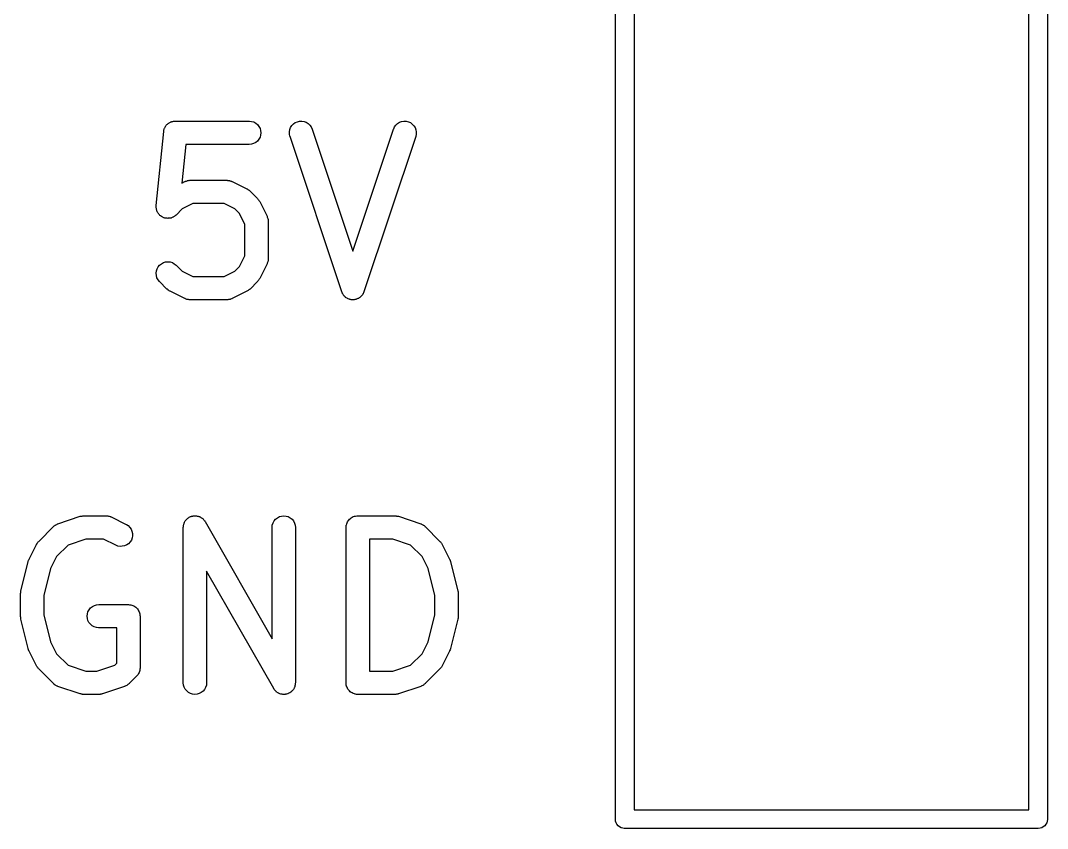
# Model space of a CAD drawing. Extents: x 96 to 150, y -148 to -38.
# Drawn here: x 134.99 to 141.6, y -112.9 to -107.7 of the extents above; entities that cross this region are included whole.
import ezdxf

# ---------------------------------------------------------------- set-up
doc = ezdxf.new("R2010")
doc.units = 0
doc.header["$MEASUREMENT"] = 0
doc.layers.add('BLACK', color=7, linetype='CONTINUOUS')

msp = doc.modelspace()

# ---------------------------------------------------------------- linework, layer by layer
at = {"layer": 'BLACK', "linetype": 'CONTINUOUS'}
for p, q in [((138.818, -112.833), (138.818, -105.159)), ((141.598, -105.159), (141.598, -112.833)), ((138.938, -105.216), (138.938, -112.776)), ((141.478, -112.776), (141.478, -105.216)), ((135.926, -108.373), (135.928, -108.37)), ((135.928, -108.37), (135.93, -108.368)), ((135.93, -108.368), (135.932, -108.365)), ((135.932, -108.365), (135.936, -108.363)), ((135.936, -108.363), (135.938, -108.36)), ((135.938, -108.36), (135.941, -108.358)), ((135.941, -108.358), (135.944, -108.356)), ((135.944, -108.356), (135.947, -108.354)), ((135.947, -108.354), (135.951, -108.352)), ((135.951, -108.352), (135.954, -108.351)), ((135.954, -108.351), (135.957, -108.349)), ((135.957, -108.349), (135.961, -108.348)), ((135.961, -108.348), (135.964, -108.346)), ((135.964, -108.346), (135.968, -108.346)), ((135.968, -108.346), (135.971, -108.345)), ((135.971, -108.345), (135.975, -108.344)), ((135.975, -108.344), (135.979, -108.344)), ((135.979, -108.344), (135.982, -108.344)), ((135.982, -108.344), (135.985, -108.343)), ((135.985, -108.343), (136.462, -108.343)), ((136.462, -108.343), (136.463, -108.343)), ((136.463, -108.343), (136.477, -108.345)), ((136.477, -108.345), (136.491, -108.349)), ((136.491, -108.349), (136.504, -108.356)), ((136.504, -108.356), (136.515, -108.366)), ((136.515, -108.366), (136.524, -108.377)), ((136.736, -108.372), (136.746, -108.361)), ((136.746, -108.361), (136.758, -108.353)), ((136.758, -108.353), (136.772, -108.347)), ((136.772, -108.347), (136.786, -108.344)), ((136.786, -108.344), (136.801, -108.344)), ((136.801, -108.344), (136.815, -108.346)), ((136.815, -108.346), (136.829, -108.351)), ((136.829, -108.351), (136.841, -108.359)), ((136.841, -108.359), (136.852, -108.369)), ((136.852, -108.369), (136.86, -108.381)), ((137.397, -108.38), (137.405, -108.369)), ((137.405, -108.369), (137.416, -108.359)), ((137.416, -108.359), (137.429, -108.351)), ((137.429, -108.351), (137.442, -108.346)), ((137.442, -108.346), (137.457, -108.344)), ((137.457, -108.344), (137.471, -108.344)), ((137.471, -108.344), (137.486, -108.347)), ((137.486, -108.347), (137.499, -108.353)), ((137.499, -108.353), (137.511, -108.362)), ((137.511, -108.362), (137.521, -108.373)), ((135.863, -108.887), (135.911, -108.411)), ((135.911, -108.41), (135.912, -108.407)), ((135.911, -108.411), (135.911, -108.41)), ((135.912, -108.403), (135.913, -108.399)), ((135.912, -108.407), (135.912, -108.403)), ((135.913, -108.399), (135.914, -108.396)), ((135.914, -108.396), (135.915, -108.393)), ((135.915, -108.393), (135.916, -108.389)), ((135.916, -108.389), (135.918, -108.386)), ((135.918, -108.386), (135.92, -108.382)), ((135.92, -108.382), (135.922, -108.379)), ((135.922, -108.379), (135.923, -108.376)), ((135.923, -108.376), (135.926, -108.373)), ((136.524, -108.377), (136.531, -108.39)), ((136.531, -108.39), (136.535, -108.404)), ((136.535, -108.433), (136.531, -108.447)), ((136.535, -108.404), (136.537, -108.419)), ((136.537, -108.419), (136.535, -108.433)), ((136.72, -108.412), (136.723, -108.398)), ((136.72, -108.427), (136.72, -108.412)), ((136.723, -108.441), (136.72, -108.427)), ((136.723, -108.398), (136.728, -108.384)), ((136.728, -108.384), (136.736, -108.372)), ((136.86, -108.381), (136.866, -108.395)), ((136.866, -108.395), (137.128, -109.181)), ((137.128, -109.181), (137.39, -108.395)), ((137.39, -108.395), (137.391, -108.394)), ((137.391, -108.394), (137.397, -108.38)), ((137.521, -108.373), (137.529, -108.385)), ((137.529, -108.385), (137.534, -108.399)), ((137.536, -108.428), (137.533, -108.442)), ((137.534, -108.399), (137.536, -108.413)), ((137.536, -108.413), (137.536, -108.428)), ((136.053, -108.493), (136.028, -108.742)), ((136.462, -108.493), (136.053, -108.493)), ((136.476, -108.492), (136.462, -108.493)), ((136.49, -108.488), (136.476, -108.492)), ((136.503, -108.481), (136.49, -108.488)), ((136.514, -108.472), (136.503, -108.481)), ((136.524, -108.46), (136.514, -108.472)), ((136.531, -108.447), (136.524, -108.46)), ((136.724, -108.442), (136.723, -108.441)), ((137.057, -109.442), (136.724, -108.442)), ((137.533, -108.442), (137.199, -109.442)), ((136.028, -108.742), (136.047, -108.732)), ((136.047, -108.732), (136.048, -108.732)), ((136.048, -108.732), (136.05, -108.731)), ((136.05, -108.731), (136.052, -108.73)), ((136.052, -108.73), (136.057, -108.729)), ((136.057, -108.729), (136.062, -108.727)), ((136.062, -108.727), (136.064, -108.726)), ((136.064, -108.726), (136.066, -108.726)), ((136.066, -108.726), (136.071, -108.725)), ((136.071, -108.725), (136.076, -108.724)), ((136.076, -108.724), (136.078, -108.725)), ((136.078, -108.725), (136.081, -108.724)), ((136.081, -108.724), (136.319, -108.724)), ((136.319, -108.724), (136.32, -108.724)), ((136.32, -108.724), (136.322, -108.725)), ((136.322, -108.725), (136.324, -108.725)), ((136.324, -108.725), (136.329, -108.725)), ((136.329, -108.725), (136.334, -108.726)), ((136.334, -108.726), (136.336, -108.727)), ((136.336, -108.727), (136.339, -108.727)), ((136.339, -108.727), (136.343, -108.729)), ((136.343, -108.729), (136.348, -108.73)), ((136.348, -108.73), (136.35, -108.731)), ((136.35, -108.731), (136.352, -108.732)), ((136.352, -108.732), (136.447, -108.78)), ((136.447, -108.78), (136.448, -108.78)), ((136.448, -108.78), (136.452, -108.783)), ((136.452, -108.783), (136.456, -108.785)), ((136.456, -108.785), (136.458, -108.787)), ((136.458, -108.787), (136.461, -108.788)), ((136.461, -108.788), (136.464, -108.791)), ((136.464, -108.791), (136.467, -108.794)), ((136.467, -108.794), (136.515, -108.842)), ((135.863, -108.891), (135.863, -108.887)), ((135.863, -108.894), (135.863, -108.891)), ((135.863, -108.898), (135.863, -108.894)), ((135.863, -108.902), (135.863, -108.898)), ((136.098, -108.874), (136.03, -108.909)), ((136.301, -108.874), (136.098, -108.874)), ((136.369, -108.909), (136.301, -108.874)), ((136.515, -108.842), (136.515, -108.842)), ((136.515, -108.842), (136.518, -108.846)), ((136.518, -108.846), (136.521, -108.849)), ((136.521, -108.849), (136.522, -108.851)), ((136.522, -108.851), (136.524, -108.854)), ((136.524, -108.854), (136.526, -108.857)), ((136.526, -108.857), (136.529, -108.861)), ((136.529, -108.861), (136.576, -108.956)), ((135.864, -108.905), (135.863, -108.902)), ((135.864, -108.909), (135.864, -108.905)), ((135.865, -108.912), (135.864, -108.909)), ((135.866, -108.916), (135.865, -108.912)), ((135.867, -108.919), (135.866, -108.916)), ((135.868, -108.923), (135.867, -108.919)), ((135.87, -108.926), (135.868, -108.923)), ((135.871, -108.93), (135.87, -108.926)), ((135.873, -108.933), (135.871, -108.93)), ((135.875, -108.936), (135.873, -108.933)), ((135.877, -108.939), (135.875, -108.936)), ((135.88, -108.942), (135.877, -108.939)), ((135.882, -108.944), (135.88, -108.942)), ((135.884, -108.947), (135.882, -108.944)), ((135.887, -108.95), (135.884, -108.947)), ((135.89, -108.952), (135.887, -108.95)), ((135.893, -108.954), (135.89, -108.952)), ((135.896, -108.957), (135.893, -108.954)), ((135.899, -108.958), (135.896, -108.957)), ((135.902, -108.96), (135.899, -108.958)), ((135.905, -108.962), (135.902, -108.96)), ((135.908, -108.964), (135.905, -108.962)), ((135.912, -108.965), (135.908, -108.964)), ((135.915, -108.966), (135.912, -108.965)), ((135.962, -108.965), (135.959, -108.967)), ((135.966, -108.964), (135.962, -108.965)), ((135.969, -108.962), (135.966, -108.964)), ((135.972, -108.961), (135.969, -108.962)), ((135.975, -108.959), (135.972, -108.961)), ((135.979, -108.957), (135.975, -108.959)), ((135.981, -108.955), (135.979, -108.957)), ((135.985, -108.953), (135.981, -108.955)), ((135.987, -108.951), (135.985, -108.953)), ((135.99, -108.948), (135.987, -108.951)), ((135.991, -108.948), (135.99, -108.948)), ((136.03, -108.909), (135.991, -108.948)), ((136.4, -108.939), (136.369, -108.909)), ((136.434, -109.008), (136.4, -108.939)), ((136.576, -108.956), (136.577, -108.957)), ((136.577, -108.957), (136.577, -108.959)), ((136.577, -108.959), (136.578, -108.961)), ((136.578, -108.961), (136.58, -108.966)), ((135.919, -108.967), (135.915, -108.966)), ((135.922, -108.968), (135.919, -108.967)), ((135.926, -108.968), (135.922, -108.968)), ((135.93, -108.969), (135.926, -108.968)), ((135.933, -108.969), (135.93, -108.969)), ((135.937, -108.97), (135.933, -108.969)), ((135.941, -108.969), (135.937, -108.97)), ((135.944, -108.969), (135.941, -108.969)), ((135.948, -108.969), (135.944, -108.969)), ((135.952, -108.968), (135.948, -108.969)), ((135.955, -108.967), (135.952, -108.968)), ((135.959, -108.967), (135.955, -108.967)), ((136.434, -109.21), (136.434, -109.008)), ((136.58, -108.966), (136.582, -108.971)), ((136.582, -108.971), (136.582, -108.973)), ((136.582, -108.973), (136.583, -108.975)), ((136.583, -108.975), (136.583, -108.98)), ((136.583, -108.98), (136.584, -108.985)), ((136.584, -108.985), (136.584, -108.988)), ((136.584, -108.988), (136.584, -108.99)), ((136.584, -108.99), (136.584, -109.228)), ((136.4, -109.279), (136.434, -109.21)), ((136.584, -109.228), (136.584, -109.229)), ((136.584, -109.229), (136.584, -109.231)), ((135.864, -109.308), (135.869, -109.294)), ((135.869, -109.294), (135.876, -109.281)), ((135.876, -109.281), (135.885, -109.27)), ((135.885, -109.27), (135.896, -109.261)), ((135.896, -109.261), (135.909, -109.254)), ((135.909, -109.254), (135.923, -109.25)), ((135.923, -109.25), (135.938, -109.248)), ((135.938, -109.248), (135.953, -109.25)), ((135.953, -109.25), (135.967, -109.254)), ((135.967, -109.254), (135.979, -109.261)), ((135.979, -109.261), (135.991, -109.27)), ((135.991, -109.27), (136.03, -109.309)), ((136.369, -109.309), (136.4, -109.279)), ((136.576, -109.261), (136.529, -109.357)), ((136.577, -109.259), (136.576, -109.261)), ((136.578, -109.257), (136.577, -109.259)), ((136.58, -109.253), (136.578, -109.257)), ((136.581, -109.248), (136.58, -109.253)), ((136.582, -109.246), (136.581, -109.248)), ((136.583, -109.243), (136.582, -109.246)), ((136.584, -109.233), (136.583, -109.238)), ((136.583, -109.238), (136.583, -109.243)), ((136.584, -109.231), (136.584, -109.233)), ((135.863, -109.322), (135.864, -109.308)), ((135.864, -109.337), (135.863, -109.322)), ((135.868, -109.351), (135.864, -109.337)), ((135.875, -109.364), (135.868, -109.351)), ((136.03, -109.309), (136.098, -109.343)), ((136.098, -109.343), (136.301, -109.343)), ((136.301, -109.343), (136.369, -109.309)), ((136.526, -109.361), (136.524, -109.365)), ((136.528, -109.358), (136.526, -109.361)), ((136.529, -109.357), (136.528, -109.358)), ((135.884, -109.375), (135.875, -109.364)), ((135.885, -109.376), (135.884, -109.375)), ((135.932, -109.424), (135.885, -109.376)), ((135.936, -109.426), (135.932, -109.424)), ((135.939, -109.429), (135.936, -109.426)), ((136.463, -109.427), (136.46, -109.43)), ((136.466, -109.425), (136.463, -109.427)), ((136.467, -109.424), (136.466, -109.425)), ((136.515, -109.376), (136.467, -109.424)), ((136.517, -109.373), (136.515, -109.376)), ((136.52, -109.37), (136.517, -109.373)), ((136.522, -109.367), (136.52, -109.37)), ((136.524, -109.365), (136.522, -109.367)), ((135.941, -109.431), (135.939, -109.429)), ((135.944, -109.433), (135.941, -109.431)), ((135.947, -109.435), (135.944, -109.433)), ((135.951, -109.437), (135.947, -109.435)), ((135.952, -109.438), (135.951, -109.437)), ((136.047, -109.485), (135.952, -109.438)), ((136.049, -109.486), (136.047, -109.485)), ((136.051, -109.487), (136.049, -109.486)), ((136.056, -109.489), (136.051, -109.487)), ((136.061, -109.491), (136.056, -109.489)), ((136.063, -109.491), (136.061, -109.491)), ((136.065, -109.492), (136.063, -109.491)), ((136.07, -109.492), (136.065, -109.492)), ((136.075, -109.493), (136.07, -109.492)), ((136.077, -109.493), (136.075, -109.493)), ((136.08, -109.493), (136.077, -109.493)), ((136.081, -109.493), (136.08, -109.493)), ((136.319, -109.493), (136.081, -109.493)), ((136.321, -109.493), (136.319, -109.493)), ((136.323, -109.493), (136.321, -109.493)), ((136.328, -109.492), (136.323, -109.493)), ((136.333, -109.492), (136.328, -109.492)), ((136.335, -109.491), (136.333, -109.492)), ((136.338, -109.491), (136.335, -109.491)), ((136.342, -109.489), (136.338, -109.491)), ((136.347, -109.488), (136.342, -109.489)), ((136.349, -109.487), (136.347, -109.488)), ((136.351, -109.486), (136.349, -109.487)), ((136.352, -109.485), (136.351, -109.486)), ((136.447, -109.438), (136.352, -109.485)), ((136.451, -109.436), (136.447, -109.438)), ((136.455, -109.434), (136.451, -109.436)), ((136.457, -109.432), (136.455, -109.434)), ((136.46, -109.43), (136.457, -109.432)), ((137.059, -109.447), (137.057, -109.442)), ((137.061, -109.452), (137.059, -109.447)), ((137.062, -109.454), (137.061, -109.452)), ((137.063, -109.455), (137.062, -109.454)), ((137.066, -109.46), (137.063, -109.455)), ((137.069, -109.464), (137.066, -109.46)), ((137.07, -109.466), (137.069, -109.464)), ((137.071, -109.467), (137.07, -109.466)), ((137.075, -109.471), (137.071, -109.467)), ((137.079, -109.475), (137.075, -109.471)), ((137.081, -109.476), (137.079, -109.475)), ((137.082, -109.478), (137.081, -109.476)), ((137.086, -109.48), (137.082, -109.478)), ((137.091, -109.483), (137.086, -109.48)), ((137.093, -109.484), (137.091, -109.483)), ((137.094, -109.485), (137.093, -109.484)), ((137.099, -109.487), (137.094, -109.485)), ((137.104, -109.489), (137.099, -109.487)), ((137.106, -109.49), (137.104, -109.489)), ((137.108, -109.491), (137.106, -109.49)), ((137.113, -109.492), (137.108, -109.491)), ((137.118, -109.493), (137.113, -109.492)), ((137.12, -109.493), (137.118, -109.493)), ((137.122, -109.493), (137.12, -109.493)), ((137.128, -109.493), (137.122, -109.493)), ((137.133, -109.493), (137.128, -109.493)), ((137.135, -109.493), (137.133, -109.493)), ((137.137, -109.493), (137.135, -109.493)), ((137.142, -109.492), (137.137, -109.493)), ((137.147, -109.491), (137.142, -109.492)), ((137.149, -109.49), (137.147, -109.491)), ((137.151, -109.49), (137.149, -109.49)), ((137.156, -109.488), (137.151, -109.49)), ((137.161, -109.486), (137.156, -109.488)), ((137.163, -109.485), (137.161, -109.486)), ((137.165, -109.484), (137.163, -109.485)), ((137.169, -109.481), (137.165, -109.484)), ((137.173, -109.478), (137.169, -109.481)), ((137.175, -109.477), (137.173, -109.478)), ((137.177, -109.475), (137.175, -109.477)), ((137.18, -109.472), (137.177, -109.475)), ((137.184, -109.468), (137.18, -109.472)), ((137.186, -109.466), (137.184, -109.468)), ((137.187, -109.465), (137.186, -109.466)), ((137.19, -109.461), (137.187, -109.465)), ((137.193, -109.456), (137.19, -109.461)), ((137.194, -109.454), (137.193, -109.456)), ((137.195, -109.453), (137.194, -109.454)), ((137.197, -109.448), (137.195, -109.453)), ((137.199, -109.443), (137.197, -109.448)), ((137.199, -109.442), (137.199, -109.443)), ((135.206, -110.949), (135.21, -110.946)), ((135.21, -110.946), (135.214, -110.943)), ((135.214, -110.943), (135.216, -110.942)), ((135.216, -110.942), (135.218, -110.941)), ((135.218, -110.941), (135.223, -110.939)), ((135.223, -110.939), (135.227, -110.936)), ((135.227, -110.936), (135.229, -110.936)), ((135.229, -110.936), (135.231, -110.935)), ((135.231, -110.935), (135.374, -110.887)), ((135.374, -110.887), (135.375, -110.887)), ((135.375, -110.887), (135.379, -110.886)), ((135.379, -110.886), (135.383, -110.885)), ((135.383, -110.885), (135.387, -110.885)), ((135.387, -110.885), (135.39, -110.884)), ((135.39, -110.884), (135.394, -110.884)), ((135.394, -110.884), (135.398, -110.883)), ((135.398, -110.883), (135.541, -110.883)), ((135.541, -110.883), (135.542, -110.883)), ((135.542, -110.883), (135.544, -110.884)), ((135.544, -110.884), (135.546, -110.884)), ((135.546, -110.884), (135.551, -110.884)), ((135.551, -110.884), (135.556, -110.885)), ((135.556, -110.885), (135.559, -110.886)), ((135.559, -110.886), (135.561, -110.886)), ((135.561, -110.886), (135.566, -110.888)), ((135.566, -110.888), (135.57, -110.889)), ((135.57, -110.889), (135.572, -110.891)), ((135.572, -110.891), (135.574, -110.891)), ((135.574, -110.891), (135.67, -110.939)), ((135.67, -110.939), (135.671, -110.939)), ((135.671, -110.939), (135.683, -110.947)), ((135.683, -110.947), (135.693, -110.958)), ((136.038, -110.948), (136.039, -110.943)), ((136.038, -110.952), (136.038, -110.948)), ((136.039, -110.943), (136.04, -110.94)), ((136.04, -110.938), (136.042, -110.933)), ((136.04, -110.94), (136.04, -110.938)), ((136.042, -110.933), (136.043, -110.929)), ((136.043, -110.929), (136.045, -110.927)), ((136.045, -110.924), (136.048, -110.92)), ((136.045, -110.927), (136.045, -110.924)), ((136.048, -110.92), (136.05, -110.916)), ((136.05, -110.916), (136.052, -110.914)), ((136.052, -110.914), (136.053, -110.912)), ((136.053, -110.912), (136.057, -110.908)), ((136.057, -110.908), (136.06, -110.905)), ((136.06, -110.905), (136.062, -110.903)), ((136.062, -110.903), (136.064, -110.901)), ((136.064, -110.901), (136.067, -110.899)), ((136.067, -110.899), (136.071, -110.896)), ((136.071, -110.896), (136.073, -110.894)), ((136.073, -110.894), (136.076, -110.893)), ((136.076, -110.893), (136.08, -110.891)), ((136.08, -110.891), (136.084, -110.889)), ((136.084, -110.889), (136.087, -110.888)), ((136.087, -110.888), (136.089, -110.887)), ((136.089, -110.887), (136.094, -110.886)), ((136.094, -110.886), (136.098, -110.885)), ((136.098, -110.885), (136.101, -110.884)), ((136.101, -110.884), (136.103, -110.884)), ((136.103, -110.884), (136.108, -110.884)), ((136.108, -110.884), (136.113, -110.883)), ((136.113, -110.883), (136.115, -110.884)), ((136.115, -110.884), (136.118, -110.884)), ((136.118, -110.884), (136.123, -110.884)), ((136.123, -110.884), (136.127, -110.885)), ((136.127, -110.885), (136.13, -110.886)), ((136.13, -110.886), (136.132, -110.886)), ((136.132, -110.886), (136.137, -110.888)), ((136.137, -110.888), (136.141, -110.889)), ((136.141, -110.889), (136.144, -110.89)), ((136.144, -110.89), (136.146, -110.891)), ((136.146, -110.891), (136.15, -110.894)), ((136.15, -110.894), (136.154, -110.896)), ((136.154, -110.896), (136.156, -110.898)), ((136.156, -110.898), (136.158, -110.899)), ((136.158, -110.899), (136.162, -110.902)), ((136.162, -110.902), (136.166, -110.906)), ((136.166, -110.906), (136.167, -110.907)), ((136.167, -110.907), (136.169, -110.909)), ((136.169, -110.909), (136.172, -110.913)), ((136.172, -110.913), (136.175, -110.917)), ((136.175, -110.917), (136.176, -110.919)), ((136.176, -110.919), (136.177, -110.921)), ((136.177, -110.921), (136.609, -111.676)), ((136.609, -110.957), (136.61, -110.943)), ((136.61, -110.943), (136.615, -110.929)), ((136.615, -110.929), (136.622, -110.916)), ((136.622, -110.916), (136.631, -110.905)), ((136.631, -110.905), (136.643, -110.896)), ((136.643, -110.896), (136.656, -110.889)), ((136.656, -110.889), (136.67, -110.885)), ((136.67, -110.885), (136.684, -110.883)), ((136.684, -110.883), (136.699, -110.885)), ((136.699, -110.885), (136.713, -110.889)), ((136.713, -110.889), (136.726, -110.896)), ((136.726, -110.896), (136.737, -110.906)), ((136.737, -110.906), (136.746, -110.917)), ((136.746, -110.917), (136.753, -110.93)), ((136.753, -110.93), (136.757, -110.944)), ((136.757, -110.944), (136.759, -110.958)), ((137.086, -110.95), (137.086, -110.943)), ((137.086, -110.943), (137.087, -110.943)), ((137.087, -110.943), (137.089, -110.936)), ((137.087, -110.943), (137.087, -110.943)), ((137.089, -110.936), (137.091, -110.929)), ((137.091, -110.929), (137.094, -110.923)), ((137.091, -110.929), (137.091, -110.929)), ((137.091, -110.929), (137.091, -110.929)), ((137.094, -110.923), (137.098, -110.916)), ((137.098, -110.916), (137.103, -110.911)), ((137.098, -110.916), (137.098, -110.916)), ((137.098, -110.916), (137.098, -110.916)), ((137.103, -110.911), (137.107, -110.905)), ((137.107, -110.905), (137.113, -110.9)), ((137.107, -110.905), (137.107, -110.905)), ((137.107, -110.905), (137.107, -110.905)), ((137.113, -110.9), (137.118, -110.896)), ((137.118, -110.896), (137.119, -110.896)), ((137.119, -110.896), (137.125, -110.892)), ((137.119, -110.896), (137.119, -110.896)), ((137.125, -110.892), (137.131, -110.889)), ((137.131, -110.889), (137.132, -110.889)), ((137.132, -110.889), (137.139, -110.887)), ((137.132, -110.889), (137.132, -110.889)), ((137.139, -110.887), (137.145, -110.885)), ((137.145, -110.885), (137.146, -110.885)), ((137.146, -110.885), (137.153, -110.884)), ((137.146, -110.885), (137.146, -110.885)), ((137.153, -110.884), (137.16, -110.883)), ((137.16, -110.883), (137.398, -110.883)), ((137.398, -110.883), (137.399, -110.883)), ((137.399, -110.883), (137.403, -110.884)), ((137.403, -110.884), (137.407, -110.884)), ((137.407, -110.884), (137.41, -110.885)), ((137.41, -110.885), (137.414, -110.885)), ((137.414, -110.885), (137.418, -110.886)), ((137.418, -110.886), (137.422, -110.887)), ((137.422, -110.887), (137.565, -110.935)), ((137.565, -110.935), (137.566, -110.935)), ((137.566, -110.935), (137.568, -110.936)), ((137.568, -110.936), (137.57, -110.937)), ((137.57, -110.937), (137.574, -110.939)), ((137.574, -110.939), (137.579, -110.941)), ((137.579, -110.941), (137.581, -110.943)), ((137.581, -110.943), (137.583, -110.944)), ((137.583, -110.944), (137.587, -110.947)), ((137.587, -110.947), (137.591, -110.95)), ((135.107, -111.048), (135.202, -110.953)), ((135.202, -110.953), (135.203, -110.952)), ((135.203, -110.952), (135.205, -110.951)), ((135.205, -110.951), (135.206, -110.949)), ((135.693, -110.958), (135.702, -110.97)), ((135.702, -110.97), (135.707, -110.983)), ((135.707, -110.983), (135.711, -110.997)), ((135.711, -111.012), (135.708, -111.026)), ((135.711, -110.997), (135.711, -111.012)), ((136.037, -110.957), (136.038, -110.955)), ((136.037, -110.958), (136.037, -110.957)), ((136.037, -111.958), (136.037, -110.958)), ((136.038, -110.955), (136.038, -110.952)), ((136.609, -110.958), (136.609, -110.957)), ((136.609, -111.676), (136.609, -110.958)), ((136.759, -110.958), (136.759, -111.958)), ((137.085, -110.957), (137.086, -110.95)), ((137.085, -110.958), (137.085, -110.957)), ((137.085, -111.958), (137.085, -110.958)), ((137.085, -110.958), (137.085, -110.958)), ((137.085, -110.958), (137.085, -110.958)), ((137.085, -110.958), (137.085, -110.958)), ((137.591, -110.95), (137.592, -110.952)), ((137.592, -110.952), (137.594, -110.953)), ((137.594, -110.953), (137.689, -111.048)), ((135.045, -111.163), (135.093, -111.068)), ((135.093, -111.067), (135.096, -111.063)), ((135.093, -111.068), (135.093, -111.067)), ((135.096, -111.063), (135.098, -111.06)), ((135.098, -111.06), (135.1, -111.057)), ((135.1, -111.057), (135.101, -111.054)), ((135.101, -111.054), (135.104, -111.051)), ((135.104, -111.051), (135.107, -111.048)), ((135.296, -111.072), (135.222, -111.146)), ((135.41, -111.033), (135.296, -111.072)), ((135.523, -111.033), (135.41, -111.033)), ((135.603, -111.073), (135.523, -111.033)), ((135.616, -111.078), (135.603, -111.073)), ((135.631, -111.081), (135.616, -111.078)), ((135.645, -111.08), (135.631, -111.081)), ((135.66, -111.077), (135.645, -111.08)), ((135.673, -111.071), (135.66, -111.077)), ((135.685, -111.063), (135.673, -111.071)), ((135.695, -111.052), (135.685, -111.063)), ((135.703, -111.04), (135.695, -111.052)), ((135.708, -111.026), (135.703, -111.04)), ((137.235, -111.033), (137.235, -111.883)), ((137.386, -111.033), (137.235, -111.033)), ((137.5, -111.072), (137.386, -111.033)), ((137.574, -111.146), (137.5, -111.072)), ((137.689, -111.048), (137.69, -111.049)), ((137.69, -111.049), (137.692, -111.052)), ((137.692, -111.052), (137.695, -111.055)), ((137.695, -111.055), (137.697, -111.058)), ((137.697, -111.058), (137.699, -111.06)), ((137.699, -111.06), (137.701, -111.064)), ((137.701, -111.064), (137.703, -111.068)), ((137.703, -111.068), (137.751, -111.163)), ((135.222, -111.146), (135.183, -111.223)), ((137.613, -111.223), (137.574, -111.146)), ((134.992, -111.369), (135.04, -111.178)), ((135.04, -111.177), (135.042, -111.17)), ((135.04, -111.178), (135.04, -111.177)), ((135.04, -111.177), (135.04, -111.177)), ((135.04, -111.177), (135.04, -111.177)), ((135.042, -111.17), (135.045, -111.164)), ((135.045, -111.164), (135.045, -111.163)), ((135.045, -111.163), (135.045, -111.163)), ((137.751, -111.163), (137.751, -111.164)), ((137.751, -111.164), (137.751, -111.164)), ((137.751, -111.164), (137.752, -111.164)), ((137.752, -111.164), (137.754, -111.171)), ((137.754, -111.171), (137.756, -111.178)), ((137.756, -111.178), (137.756, -111.178)), ((137.756, -111.178), (137.756, -111.178)), ((137.756, -111.178), (137.804, -111.369)), ((135.183, -111.223), (135.14, -111.396)), ((136.619, -111.996), (136.187, -111.241)), ((136.187, -111.241), (136.187, -111.958)), ((137.656, -111.396), (137.613, -111.223)), ((134.99, -111.383), (134.991, -111.377)), ((134.99, -111.385), (134.99, -111.383)), ((134.99, -111.386), (134.99, -111.385)), ((134.99, -111.387), (134.99, -111.386)), ((134.99, -111.53), (134.99, -111.387)), ((134.991, -111.371), (134.992, -111.37)), ((134.991, -111.377), (134.991, -111.371)), ((134.992, -111.37), (134.992, -111.369)), ((135.14, -111.396), (135.14, -111.521)), ((137.656, -111.521), (137.656, -111.396)), ((137.804, -111.369), (137.804, -111.37)), ((137.804, -111.37), (137.805, -111.371)), ((137.805, -111.371), (137.805, -111.372)), ((137.805, -111.372), (137.805, -111.378)), ((137.805, -111.378), (137.806, -111.384)), ((137.806, -111.384), (137.806, -111.386)), ((137.806, -111.386), (137.806, -111.387)), ((137.806, -111.387), (137.806, -111.53)), ((135.44, -111.477), (135.452, -111.467)), ((135.452, -111.467), (135.465, -111.46)), ((135.465, -111.46), (135.479, -111.456)), ((135.479, -111.456), (135.493, -111.455)), ((135.493, -111.455), (135.684, -111.455)), ((135.684, -111.455), (135.684, -111.455)), ((135.684, -111.455), (135.684, -111.455)), ((135.684, -111.455), (135.684, -111.455)), ((135.684, -111.455), (135.685, -111.455)), ((135.685, -111.455), (135.692, -111.456)), ((135.692, -111.456), (135.699, -111.456)), ((135.699, -111.456), (135.699, -111.456)), ((135.699, -111.456), (135.699, -111.456)), ((135.699, -111.456), (135.706, -111.459)), ((135.706, -111.459), (135.713, -111.461)), ((135.713, -111.461), (135.713, -111.461)), ((135.713, -111.461), (135.713, -111.461)), ((135.713, -111.461), (135.719, -111.464)), ((135.719, -111.464), (135.726, -111.468)), ((135.726, -111.468), (135.726, -111.468)), ((135.726, -111.468), (135.726, -111.468)), ((135.726, -111.468), (135.732, -111.472)), ((135.732, -111.472), (135.737, -111.477)), ((134.99, -111.531), (134.99, -111.53)), ((134.99, -111.532), (134.99, -111.531)), ((134.991, -111.538), (134.99, -111.532)), ((134.991, -111.544), (134.991, -111.538)), ((135.14, -111.521), (135.183, -111.694)), ((135.418, -111.529), (135.42, -111.515)), ((135.42, -111.544), (135.418, -111.529)), ((135.42, -111.515), (135.424, -111.501)), ((135.424, -111.501), (135.431, -111.488)), ((135.431, -111.488), (135.44, -111.477)), ((135.737, -111.477), (135.737, -111.477)), ((135.737, -111.477), (135.737, -111.477)), ((135.737, -111.477), (135.742, -111.483)), ((135.742, -111.483), (135.746, -111.488)), ((135.746, -111.488), (135.746, -111.489)), ((135.746, -111.489), (135.746, -111.489)), ((135.746, -111.489), (135.75, -111.495)), ((135.75, -111.495), (135.753, -111.501)), ((135.753, -111.501), (135.753, -111.501)), ((135.753, -111.501), (135.753, -111.502)), ((135.753, -111.502), (135.755, -111.508)), ((135.755, -111.508), (135.757, -111.515)), ((135.757, -111.515), (135.757, -111.516)), ((135.757, -111.516), (135.757, -111.516)), ((135.757, -111.516), (135.758, -111.523)), ((135.758, -111.523), (135.759, -111.53)), ((135.759, -111.53), (135.759, -111.863)), ((137.613, -111.694), (137.656, -111.521)), ((137.806, -111.534), (137.805, -111.539)), ((137.805, -111.539), (137.805, -111.545)), ((137.806, -111.53), (137.806, -111.531)), ((137.806, -111.531), (137.806, -111.532)), ((137.806, -111.532), (137.806, -111.534)), ((134.991, -111.546), (134.991, -111.544)), ((134.992, -111.547), (134.991, -111.546)), ((134.992, -111.548), (134.992, -111.547)), ((135.04, -111.738), (134.992, -111.548)), ((135.424, -111.558), (135.42, -111.544)), ((135.43, -111.571), (135.424, -111.558)), ((135.44, -111.582), (135.43, -111.571)), ((135.451, -111.592), (135.44, -111.582)), ((135.464, -111.599), (135.451, -111.592)), ((135.478, -111.603), (135.464, -111.599)), ((135.492, -111.605), (135.478, -111.603)), ((135.493, -111.605), (135.492, -111.605)), ((135.609, -111.605), (135.493, -111.605)), ((135.609, -111.832), (135.609, -111.605)), ((137.804, -111.548), (137.756, -111.738)), ((137.805, -111.545), (137.804, -111.547)), ((137.804, -111.547), (137.804, -111.548)), ((135.04, -111.739), (135.04, -111.738)), ((135.042, -111.746), (135.04, -111.739)), ((135.04, -111.739), (135.04, -111.739)), ((135.183, -111.694), (135.222, -111.771)), ((137.574, -111.771), (137.613, -111.694)), ((137.756, -111.74), (137.754, -111.747)), ((137.756, -111.738), (137.756, -111.739)), ((137.756, -111.739), (137.756, -111.74)), ((137.756, -111.74), (137.756, -111.74)), ((135.044, -111.752), (135.042, -111.746)), ((135.045, -111.753), (135.044, -111.752)), ((135.045, -111.754), (135.045, -111.753)), ((135.045, -111.753), (135.045, -111.753)), ((135.093, -111.849), (135.045, -111.754)), ((135.222, -111.771), (135.296, -111.845)), ((137.5, -111.845), (137.574, -111.771)), ((137.751, -111.754), (137.703, -111.849)), ((137.754, -111.747), (137.751, -111.753)), ((137.751, -111.753), (137.751, -111.754)), ((137.751, -111.754), (137.751, -111.754)), ((135.095, -111.853), (135.093, -111.849)), ((135.097, -111.856), (135.095, -111.853)), ((135.099, -111.859), (135.097, -111.856)), ((135.101, -111.861), (135.099, -111.859)), ((135.104, -111.865), (135.101, -111.861)), ((135.106, -111.868), (135.104, -111.865)), ((135.107, -111.869), (135.106, -111.868)), ((135.202, -111.964), (135.107, -111.869)), ((135.296, -111.845), (135.41, -111.883)), ((135.481, -111.883), (135.596, -111.845)), ((135.596, -111.845), (135.609, -111.832)), ((135.758, -111.871), (135.757, -111.878)), ((135.759, -111.864), (135.758, -111.871)), ((135.759, -111.863), (135.759, -111.863)), ((135.759, -111.863), (135.759, -111.863)), ((135.759, -111.863), (135.759, -111.863)), ((135.759, -111.863), (135.759, -111.864)), ((137.386, -111.883), (137.5, -111.845)), ((137.689, -111.869), (137.594, -111.964)), ((137.692, -111.865), (137.689, -111.869)), ((137.695, -111.862), (137.692, -111.865)), ((137.696, -111.86), (137.695, -111.862)), ((137.698, -111.857), (137.696, -111.86)), ((137.7, -111.854), (137.698, -111.857)), ((137.703, -111.85), (137.7, -111.854)), ((137.703, -111.849), (137.703, -111.85)), ((135.41, -111.883), (135.481, -111.883)), ((135.737, -111.916), (135.689, -111.964)), ((135.741, -111.911), (135.737, -111.916)), ((135.746, -111.906), (135.741, -111.911)), ((135.749, -111.899), (135.746, -111.905)), ((135.746, -111.905), (135.746, -111.905)), ((135.746, -111.905), (135.746, -111.906)), ((135.753, -111.893), (135.749, -111.899)), ((135.755, -111.885), (135.753, -111.892)), ((135.753, -111.892), (135.753, -111.892)), ((135.753, -111.892), (135.753, -111.893)), ((135.757, -111.879), (135.755, -111.885)), ((135.757, -111.878), (135.757, -111.878)), ((135.757, -111.878), (135.757, -111.879)), ((137.235, -111.883), (137.386, -111.883)), ((135.204, -111.965), (135.202, -111.964)), ((135.205, -111.967), (135.204, -111.965)), ((135.209, -111.97), (135.205, -111.967)), ((135.213, -111.973), (135.209, -111.97)), ((135.215, -111.974), (135.213, -111.973)), ((135.217, -111.975), (135.215, -111.974)), ((135.222, -111.978), (135.217, -111.975)), ((135.226, -111.98), (135.222, -111.978)), ((135.228, -111.981), (135.226, -111.98)), ((135.23, -111.982), (135.228, -111.981)), ((135.231, -111.982), (135.23, -111.982)), ((135.374, -112.03), (135.231, -111.982)), ((135.66, -111.982), (135.517, -112.03)), ((135.662, -111.981), (135.66, -111.982)), ((135.664, -111.98), (135.662, -111.981)), ((135.668, -111.978), (135.664, -111.98)), ((135.673, -111.976), (135.668, -111.978)), ((135.675, -111.975), (135.673, -111.976)), ((135.677, -111.974), (135.675, -111.975)), ((135.681, -111.97), (135.677, -111.974)), ((135.685, -111.968), (135.681, -111.97)), ((135.687, -111.966), (135.685, -111.968)), ((135.688, -111.965), (135.687, -111.966)), ((135.689, -111.964), (135.688, -111.965)), ((136.039, -111.973), (136.037, -111.958)), ((136.043, -111.987), (136.039, -111.973)), ((136.05, -112), (136.043, -111.987)), ((136.059, -112.011), (136.05, -112)), ((136.174, -112.001), (136.165, -112.012)), ((136.181, -111.988), (136.174, -112.001)), ((136.186, -111.974), (136.181, -111.988)), ((136.187, -111.959), (136.186, -111.974)), ((136.187, -111.958), (136.187, -111.959)), ((136.62, -111.998), (136.619, -111.996)), ((136.621, -112), (136.62, -111.998)), ((136.624, -112.004), (136.621, -112)), ((136.627, -112.008), (136.624, -112.004)), ((136.743, -112.005), (136.739, -112.008)), ((136.744, -112.003), (136.743, -112.005)), ((136.746, -112.001), (136.744, -112.003)), ((136.748, -111.997), (136.746, -112.001)), ((136.751, -111.992), (136.748, -111.997)), ((136.753, -111.988), (136.751, -111.99)), ((136.751, -111.99), (136.751, -111.992)), ((136.754, -111.983), (136.753, -111.988)), ((136.756, -111.979), (136.754, -111.983)), ((136.757, -111.974), (136.756, -111.976)), ((136.756, -111.976), (136.756, -111.979)), ((136.758, -111.969), (136.757, -111.974)), ((136.759, -111.959), (136.758, -111.962)), ((136.758, -111.962), (136.758, -111.964)), ((136.758, -111.964), (136.758, -111.969)), ((136.759, -111.958), (136.759, -111.959)), ((137.086, -111.965), (137.085, -111.958)), ((137.086, -111.972), (137.086, -111.965)), ((137.086, -111.973), (137.086, -111.972)), ((137.088, -111.98), (137.086, -111.973)), ((137.086, -111.973), (137.086, -111.973)), ((137.09, -111.986), (137.088, -111.98)), ((137.09, -111.987), (137.09, -111.986)), ((137.091, -111.987), (137.09, -111.987)), ((137.094, -111.993), (137.091, -111.987)), ((137.097, -111.999), (137.094, -111.993)), ((137.097, -112), (137.097, -111.999)), ((137.102, -112.005), (137.097, -112)), ((137.097, -112), (137.097, -112)), ((137.106, -112.011), (137.102, -112.005)), ((137.565, -111.982), (137.422, -112.03)), ((137.567, -111.981), (137.565, -111.982)), ((137.569, -111.98), (137.567, -111.981)), ((137.573, -111.978), (137.569, -111.98)), ((137.578, -111.976), (137.573, -111.978)), ((137.58, -111.975), (137.578, -111.976)), ((137.582, -111.974), (137.58, -111.975)), ((137.586, -111.97), (137.582, -111.974)), ((137.59, -111.968), (137.586, -111.97)), ((137.591, -111.966), (137.59, -111.968)), ((137.593, -111.965), (137.591, -111.966)), ((137.594, -111.964), (137.593, -111.965)), ((135.378, -112.03), (135.374, -112.03)), ((135.382, -112.032), (135.378, -112.03)), ((135.386, -112.032), (135.382, -112.032)), ((135.389, -112.033), (135.386, -112.032)), ((135.393, -112.033), (135.389, -112.033)), ((135.397, -112.033), (135.393, -112.033)), ((135.398, -112.033), (135.397, -112.033)), ((135.493, -112.033), (135.398, -112.033)), ((135.497, -112.033), (135.493, -112.033)), ((135.502, -112.033), (135.497, -112.033)), ((135.505, -112.032), (135.502, -112.033)), ((135.508, -112.032), (135.505, -112.032)), ((135.512, -112.031), (135.508, -112.032)), ((135.516, -112.03), (135.512, -112.031)), ((135.517, -112.03), (135.516, -112.03)), ((136.07, -112.021), (136.059, -112.011)), ((136.083, -112.028), (136.07, -112.021)), ((136.097, -112.032), (136.083, -112.028)), ((136.112, -112.033), (136.097, -112.032)), ((136.126, -112.032), (136.112, -112.033)), ((136.14, -112.028), (136.126, -112.032)), ((136.153, -112.021), (136.14, -112.028)), ((136.165, -112.012), (136.153, -112.021)), ((136.629, -112.009), (136.627, -112.008)), ((136.63, -112.011), (136.629, -112.009)), ((136.634, -112.014), (136.63, -112.011)), ((136.638, -112.018), (136.634, -112.014)), ((136.64, -112.019), (136.638, -112.018)), ((136.642, -112.021), (136.64, -112.019)), ((136.646, -112.023), (136.642, -112.021)), ((136.65, -112.025), (136.646, -112.023)), ((136.652, -112.026), (136.65, -112.025)), ((136.655, -112.028), (136.652, -112.026)), ((136.659, -112.029), (136.655, -112.028)), ((136.664, -112.031), (136.659, -112.029)), ((136.666, -112.031), (136.664, -112.031)), ((136.669, -112.032), (136.666, -112.031)), ((136.673, -112.032), (136.669, -112.032)), ((136.678, -112.033), (136.673, -112.032)), ((136.681, -112.033), (136.678, -112.033)), ((136.683, -112.033), (136.681, -112.033)), ((136.688, -112.033), (136.683, -112.033)), ((136.693, -112.033), (136.688, -112.033)), ((136.695, -112.032), (136.693, -112.033)), ((136.698, -112.032), (136.695, -112.032)), ((136.702, -112.031), (136.698, -112.032)), ((136.707, -112.03), (136.702, -112.031)), ((136.709, -112.029), (136.707, -112.03)), ((136.712, -112.028), (136.709, -112.029)), ((136.716, -112.026), (136.712, -112.028)), ((136.72, -112.024), (136.716, -112.026)), ((136.723, -112.022), (136.72, -112.024)), ((136.725, -112.021), (136.723, -112.022)), ((136.729, -112.018), (136.725, -112.021)), ((136.732, -112.015), (136.729, -112.018)), ((136.734, -112.014), (136.732, -112.015)), ((136.736, -112.012), (136.734, -112.014)), ((136.739, -112.008), (136.736, -112.012)), ((137.107, -112.011), (137.106, -112.011)), ((137.112, -112.016), (137.107, -112.011)), ((137.107, -112.011), (137.107, -112.011)), ((137.118, -112.02), (137.112, -112.016)), ((137.118, -112.021), (137.118, -112.02)), ((137.118, -112.02), (137.118, -112.02)), ((137.124, -112.024), (137.118, -112.021)), ((137.13, -112.027), (137.124, -112.024)), ((137.131, -112.027), (137.13, -112.027)), ((137.131, -112.028), (137.131, -112.027)), ((137.138, -112.03), (137.131, -112.028)), ((137.144, -112.032), (137.138, -112.03)), ((137.145, -112.032), (137.144, -112.032)), ((137.152, -112.033), (137.145, -112.032)), ((137.145, -112.032), (137.145, -112.032)), ((137.159, -112.033), (137.152, -112.033)), ((137.16, -112.033), (137.159, -112.033)), ((137.159, -112.033), (137.159, -112.033)), ((137.159, -112.033), (137.159, -112.033)), ((137.159, -112.033), (137.159, -112.033)), ((137.398, -112.033), (137.16, -112.033)), ((137.402, -112.033), (137.398, -112.033)), ((137.406, -112.033), (137.402, -112.033)), ((137.409, -112.032), (137.406, -112.033)), ((137.413, -112.032), (137.409, -112.032)), ((137.417, -112.031), (137.413, -112.032)), ((137.421, -112.03), (137.417, -112.031)), ((137.422, -112.03), (137.421, -112.03)), ((138.938, -112.776), (141.478, -112.776)), ((138.818, -112.836), (138.818, -112.833)), ((138.819, -112.848), (138.818, -112.836)), ((138.822, -112.859), (138.819, -112.848)), ((138.828, -112.869), (138.822, -112.859)), ((141.594, -112.859), (141.588, -112.869)), ((141.597, -112.848), (141.594, -112.859)), ((141.598, -112.839), (141.597, -112.848)), ((141.598, -112.833), (141.598, -112.836)), ((141.598, -112.836), (141.598, -112.839)), ((138.835, -112.879), (138.828, -112.869)), ((138.845, -112.886), (138.835, -112.879)), ((138.855, -112.892), (138.845, -112.886)), ((138.866, -112.895), (138.855, -112.892)), ((138.875, -112.896), (138.866, -112.895)), ((138.878, -112.896), (138.875, -112.896)), ((138.875, -112.896), (138.875, -112.896)), ((138.881, -112.896), (138.878, -112.896)), ((141.535, -112.896), (138.881, -112.896)), ((141.538, -112.896), (141.535, -112.896)), ((141.55, -112.895), (141.538, -112.896)), ((141.561, -112.892), (141.55, -112.895)), ((141.571, -112.886), (141.561, -112.892)), ((141.581, -112.879), (141.571, -112.886)), ((141.588, -112.869), (141.581, -112.879))]:
    msp.add_line(p, q, dxfattribs=at)

doc.saveas('drawing.dxf')
